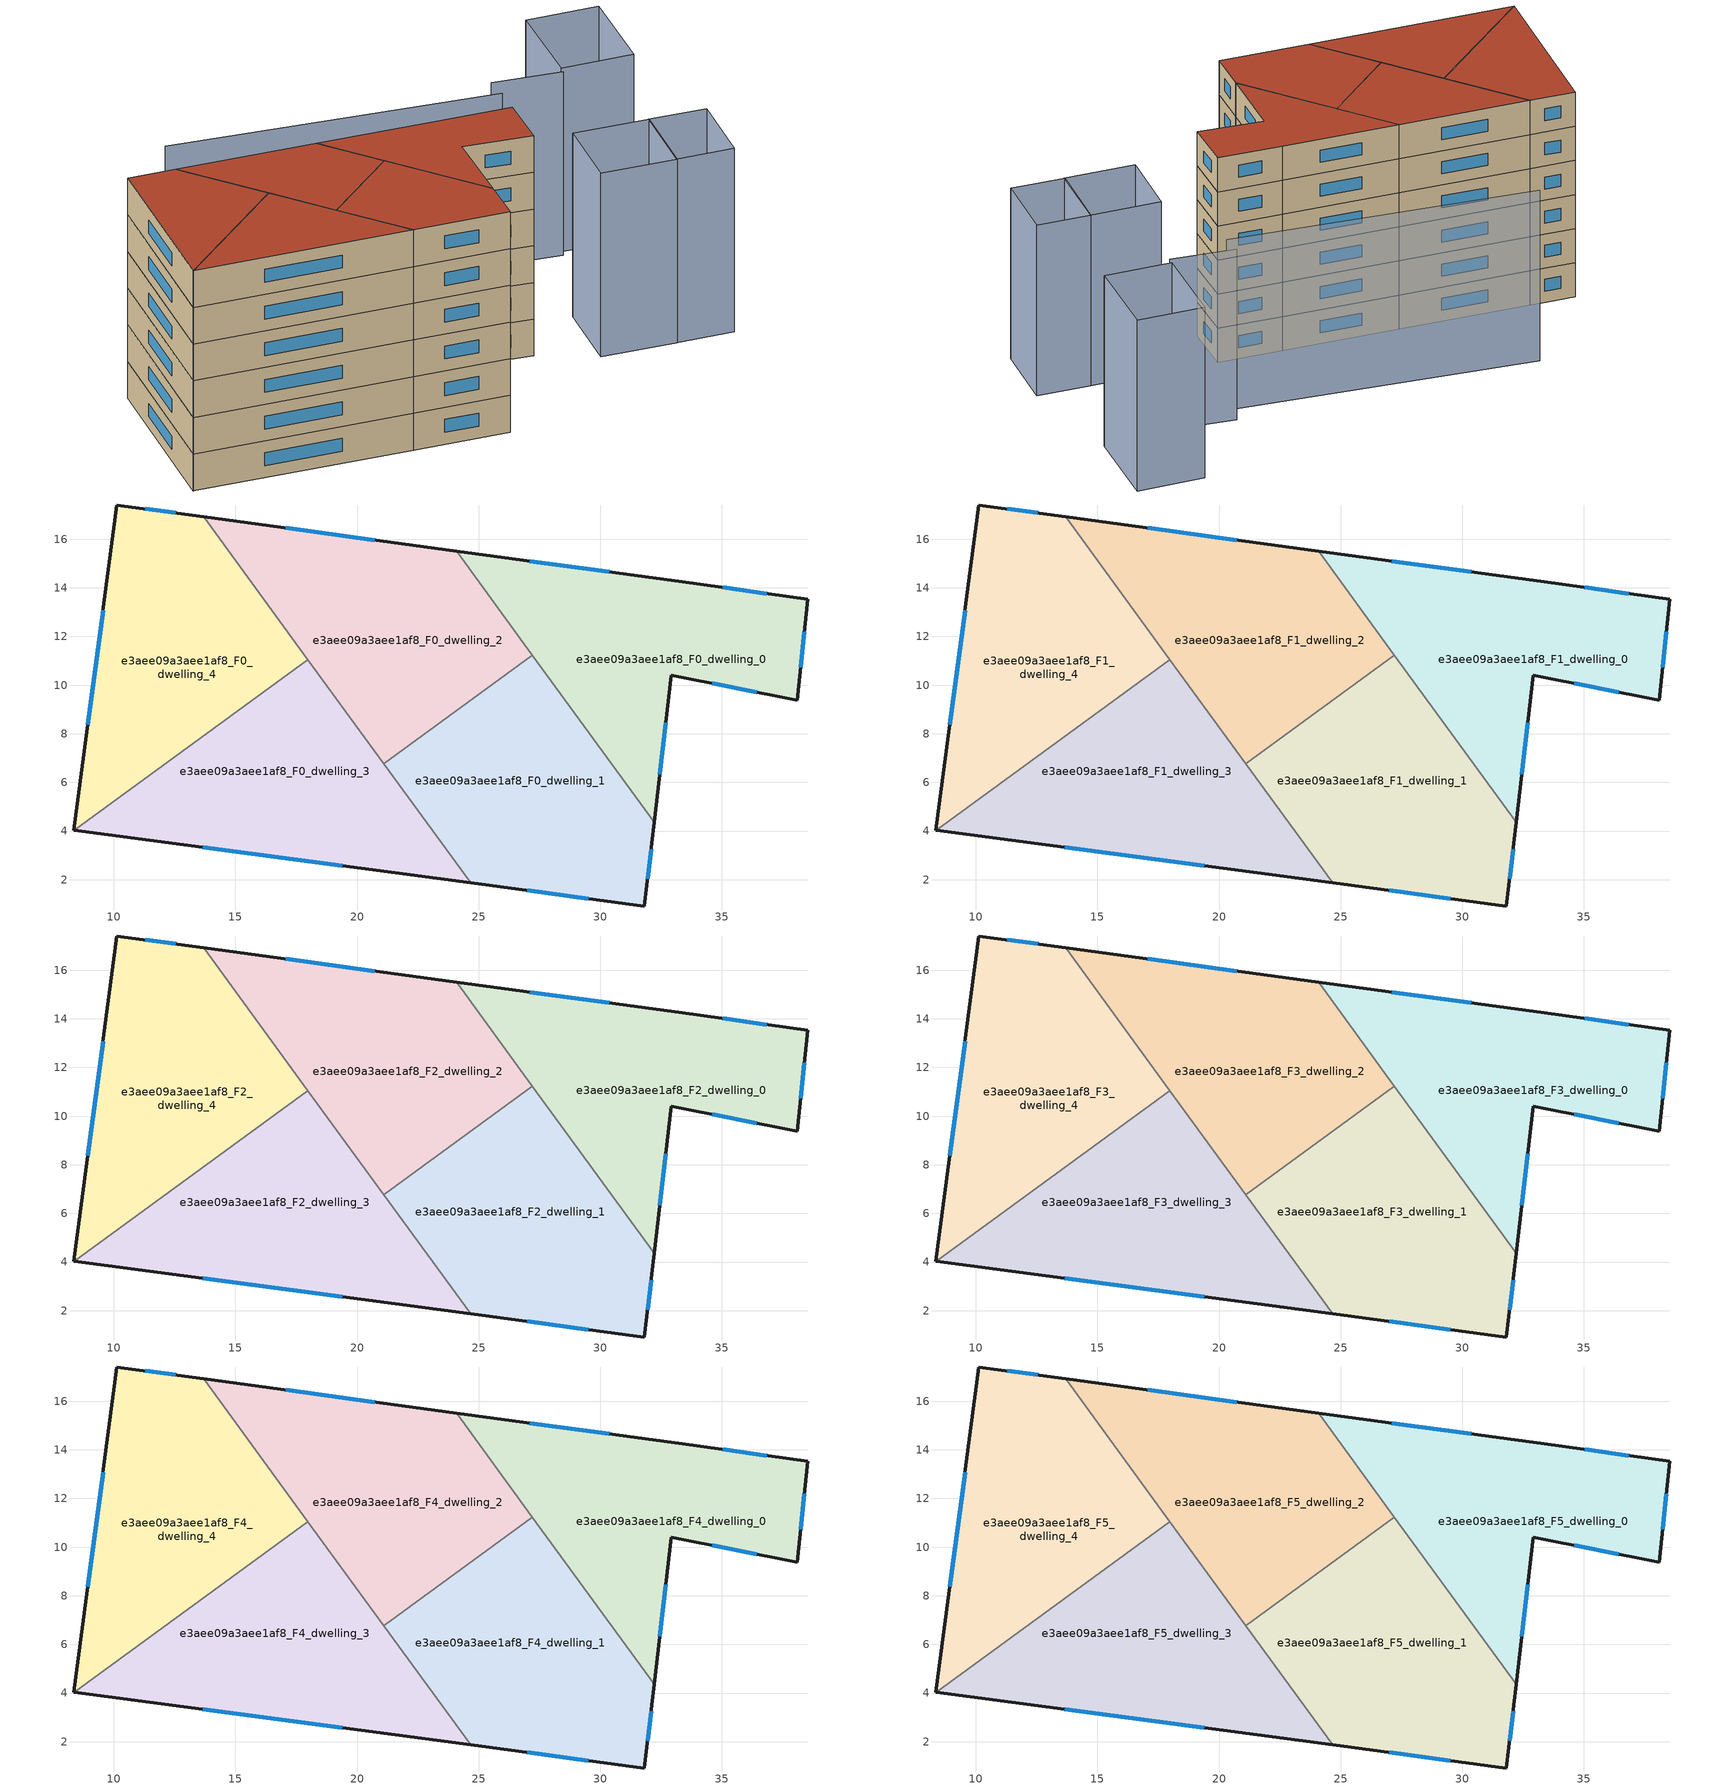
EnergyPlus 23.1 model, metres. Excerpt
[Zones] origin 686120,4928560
e3aee09a3aee1af8_F0_dwelling_0
 floor ground (EU_floor_Construction): 38.53,13.54 38.11,9.39 32.93,10.41 32.22,4.37 24.09,15.51 33.38,14.25 z0
 wall outside (EU_wall_Construction): 32.22,4.37 32.93,10.41 38.11,9.39 38.53,13.54 33.38,14.25 24.09,15.51 z0:3
 wall to e3aee09a3aee1af8_F0_dwelling_1 (EU_wall_Construction): 27.22,11.23 32.22,4.37 z0:3
 wall to e3aee09a3aee1af8_F0_dwelling_2 (EU_wall_Construction): 24.09,15.51 27.21,11.23 z0:3
 window (EU_Window_Construction): 30.37,14.66 27.1,15.1 / 36.86,13.77 35.05,14.02 / 38.24,10.73 38.39,12.19 / 34.61,10.08 36.43,9.72 / 32.45,6.33 32.7,8.45 z0.97:2.03
e3aee09a3aee1af8_F0_dwelling_1
 floor ground (EU_floor_Construction): 27.21,11.23 32.22,4.37 31.82,0.92 24.68,1.87 21.1,6.77 z0
 wall outside (EU_wall_Construction): 24.68,1.87 31.82,0.92 32.22,4.37 z0:3
 wall to e3aee09a3aee1af8_F0_dwelling_2 (EU_wall_Construction): 27.21,11.23 21.1,6.77 z0:3
 wall to e3aee09a3aee1af8_F0_dwelling_3 (EU_wall_Construction): 21.1,6.77 24.68,1.87 z0:3
 window (EU_Window_Construction): 27,1.56 29.5,1.22 / 31.95,2.04 32.09,3.25 z0.97:2.03
e3aee09a3aee1af8_F0_dwelling_2
 floor ground (EU_floor_Construction): 24.09,15.51 27.21,11.23 21.1,6.77 13.69,16.92 z0
 wall outside (EU_wall_Construction): 24.09,15.51 13.69,16.92 z0:3
 wall to e3aee09a3aee1af8_F0_dwelling_4 (EU_wall_Construction): 13.69,16.92 17.98,11.05 z0:3
 wall to e3aee09a3aee1af8_F0_dwelling_3 (EU_wall_Construction): 17.98,11.05 21.1,6.77 z0:3
 window (EU_Window_Construction): 20.72,15.97 17.06,16.46 z0.97:2.03
e3aee09a3aee1af8_F0_dwelling_3
 floor ground (EU_floor_Construction): 17.98,11.05 24.68,1.87 8.37,4.04 z0
 wall outside (EU_wall_Construction): 8.37,4.04 24.68,1.87 z0:3
 wall to e3aee09a3aee1af8_F0_dwelling_4 (EU_wall_Construction): 17.98,11.05 8.37,4.04 z0:3
 window (EU_Window_Construction): 13.66,3.33 19.4,2.57 z0.97:2.03
e3aee09a3aee1af8_F0_dwelling_4
 floor ground (EU_floor_Construction): 13.69,16.92 17.98,11.05 8.37,4.04 8.36,4.04 10.13,17.41 z0
 wall outside (EU_wall_Construction): 13.69,16.92 10.13,17.41 8.36,4.04 8.37,4.04 z0:3
 window (EU_Window_Construction): 9.56,13.07 8.93,8.37 / 12.54,17.08 11.28,17.25 z0.97:2.03
e3aee09a3aee1af8_F1_dwelling_0
 floor to e3aee09a3aee1af8_F0_dwelling_0 (EU_floor_Construction): 38.53,13.54 38.11,9.39 32.93,10.41 32.22,4.37 24.09,15.51 33.38,14.25 z3
 wall outside (EU_wall_Construction): 32.22,4.37 32.93,10.41 38.11,9.39 38.53,13.54 33.38,14.25 24.09,15.51 z3:6
 wall to e3aee09a3aee1af8_F1_dwelling_1 (EU_wall_Construction): 27.22,11.23 32.22,4.37 z3:6
 wall to e3aee09a3aee1af8_F1_dwelling_2 (EU_wall_Construction): 24.09,15.51 27.21,11.23 z3:6
 window (EU_Window_Construction): 30.37,14.66 27.1,15.1 / 36.86,13.77 35.05,14.02 / 38.24,10.73 38.39,12.19 / 34.61,10.08 36.43,9.72 / 32.45,6.33 32.7,8.45 z3.97:5.03
e3aee09a3aee1af8_F1_dwelling_1
 floor to e3aee09a3aee1af8_F0_dwelling_1 (EU_floor_Construction): 27.21,11.23 32.22,4.37 31.82,0.92 24.68,1.87 21.1,6.77 z3
 wall outside (EU_wall_Construction): 24.68,1.87 31.82,0.92 32.22,4.37 z3:6
 wall to e3aee09a3aee1af8_F1_dwelling_2 (EU_wall_Construction): 27.21,11.23 21.1,6.77 z3:6
 wall to e3aee09a3aee1af8_F1_dwelling_3 (EU_wall_Construction): 21.1,6.77 24.68,1.87 z3:6
 window (EU_Window_Construction): 27,1.56 29.5,1.22 / 31.95,2.04 32.09,3.25 z3.97:5.03
e3aee09a3aee1af8_F1_dwelling_2
 floor to e3aee09a3aee1af8_F0_dwelling_2 (EU_floor_Construction): 24.09,15.51 27.21,11.23 21.1,6.77 13.69,16.92 z3
 wall outside (EU_wall_Construction): 24.09,15.51 13.69,16.92 z3:6
 wall to e3aee09a3aee1af8_F1_dwelling_4 (EU_wall_Construction): 13.69,16.92 17.98,11.05 z3:6
 wall to e3aee09a3aee1af8_F1_dwelling_3 (EU_wall_Construction): 17.98,11.05 21.1,6.77 z3:6
 window (EU_Window_Construction): 20.72,15.97 17.06,16.46 z3.97:5.03
e3aee09a3aee1af8_F1_dwelling_3
 floor to e3aee09a3aee1af8_F0_dwelling_3 (EU_floor_Construction): 17.98,11.05 24.68,1.87 8.37,4.04 z3
 wall outside (EU_wall_Construction): 8.37,4.04 24.68,1.87 z3:6
 wall to e3aee09a3aee1af8_F1_dwelling_4 (EU_wall_Construction): 17.98,11.05 8.37,4.04 z3:6
 window (EU_Window_Construction): 13.66,3.33 19.4,2.57 z3.97:5.03
e3aee09a3aee1af8_F1_dwelling_4
 floor to e3aee09a3aee1af8_F0_dwelling_4 (EU_floor_Construction): 13.69,16.92 17.98,11.05 8.37,4.04 8.36,4.04 10.13,17.41 z3
 wall outside (EU_wall_Construction): 13.69,16.92 10.13,17.41 8.36,4.04 8.37,4.04 z3:6
 window (EU_Window_Construction): 9.56,13.07 8.93,8.37 / 12.54,17.08 11.28,17.25 z3.97:5.03
e3aee09a3aee1af8_F2_dwelling_0
 floor to e3aee09a3aee1af8_F1_dwelling_0 (EU_floor_Construction): 38.53,13.54 38.11,9.39 32.93,10.41 32.22,4.37 24.09,15.51 33.38,14.25 z6
 wall outside (EU_wall_Construction): 32.22,4.37 32.93,10.41 38.11,9.39 38.53,13.54 33.38,14.25 24.09,15.51 z6:9
 wall to e3aee09a3aee1af8_F2_dwelling_1 (EU_wall_Construction): 27.22,11.23 32.22,4.37 z6:9
 wall to e3aee09a3aee1af8_F2_dwelling_2 (EU_wall_Construction): 24.09,15.51 27.21,11.23 z6:9
 window (EU_Window_Construction): 30.37,14.66 27.1,15.1 / 36.86,13.77 35.05,14.02 / 38.24,10.73 38.39,12.19 / 34.61,10.08 36.43,9.72 / 32.45,6.33 32.7,8.45 z6.97:8.03
e3aee09a3aee1af8_F2_dwelling_1
 floor to e3aee09a3aee1af8_F1_dwelling_1 (EU_floor_Construction): 27.21,11.23 32.22,4.37 31.82,0.92 24.68,1.87 21.1,6.77 z6
 wall outside (EU_wall_Construction): 24.68,1.87 31.82,0.92 32.22,4.37 z6:9
 wall to e3aee09a3aee1af8_F2_dwelling_2 (EU_wall_Construction): 27.21,11.23 21.1,6.77 z6:9
 wall to e3aee09a3aee1af8_F2_dwelling_3 (EU_wall_Construction): 21.1,6.77 24.68,1.87 z6:9
 window (EU_Window_Construction): 27,1.56 29.5,1.22 / 31.95,2.04 32.09,3.25 z6.97:8.03
e3aee09a3aee1af8_F2_dwelling_2
 floor to e3aee09a3aee1af8_F1_dwelling_2 (EU_floor_Construction): 24.09,15.51 27.21,11.23 21.1,6.77 13.69,16.92 z6
 wall outside (EU_wall_Construction): 24.09,15.51 13.69,16.92 z6:9
 wall to e3aee09a3aee1af8_F2_dwelling_4 (EU_wall_Construction): 13.69,16.92 17.98,11.05 z6:9
 wall to e3aee09a3aee1af8_F2_dwelling_3 (EU_wall_Construction): 17.98,11.05 21.1,6.77 z6:9
 window (EU_Window_Construction): 20.72,15.97 17.06,16.46 z6.97:8.03
e3aee09a3aee1af8_F2_dwelling_3
 floor to e3aee09a3aee1af8_F1_dwelling_3 (EU_floor_Construction): 17.98,11.05 24.68,1.87 8.37,4.04 z6
 wall outside (EU_wall_Construction): 8.37,4.04 24.68,1.87 z6:9
 wall to e3aee09a3aee1af8_F2_dwelling_4 (EU_wall_Construction): 17.98,11.05 8.37,4.04 z6:9
 window (EU_Window_Construction): 13.66,3.33 19.4,2.57 z6.97:8.03
e3aee09a3aee1af8_F2_dwelling_4
 floor to e3aee09a3aee1af8_F1_dwelling_4 (EU_floor_Construction): 13.69,16.92 17.98,11.05 8.37,4.04 8.36,4.04 10.13,17.41 z6
 wall outside (EU_wall_Construction): 13.69,16.92 10.13,17.41 8.36,4.04 8.37,4.04 z6:9
 window (EU_Window_Construction): 9.56,13.07 8.93,8.37 / 12.54,17.08 11.28,17.25 z6.97:8.03
e3aee09a3aee1af8_F3_dwelling_0
 floor to e3aee09a3aee1af8_F2_dwelling_0 (EU_floor_Construction): 38.53,13.54 38.11,9.39 32.93,10.41 32.22,4.37 24.09,15.51 33.38,14.25 z9
 wall outside (EU_wall_Construction): 32.22,4.37 32.93,10.41 38.11,9.39 38.53,13.54 33.38,14.25 24.09,15.51 z9:12
 wall to e3aee09a3aee1af8_F3_dwelling_1 (EU_wall_Construction): 27.22,11.23 32.22,4.37 z9:12
 wall to e3aee09a3aee1af8_F3_dwelling_2 (EU_wall_Construction): 24.09,15.51 27.21,11.23 z9:12
 window (EU_Window_Construction): 30.37,14.66 27.1,15.1 / 36.86,13.77 35.05,14.02 / 38.24,10.73 38.39,12.19 / 34.61,10.08 36.43,9.72 / 32.45,6.33 32.7,8.45 z9.97:11.03
e3aee09a3aee1af8_F3_dwelling_1
 floor to e3aee09a3aee1af8_F2_dwelling_1 (EU_floor_Construction): 27.21,11.23 32.22,4.37 31.82,0.92 24.68,1.87 21.1,6.77 z9
 wall outside (EU_wall_Construction): 24.68,1.87 31.82,0.92 32.22,4.37 z9:12
 wall to e3aee09a3aee1af8_F3_dwelling_2 (EU_wall_Construction): 27.21,11.23 21.1,6.77 z9:12
 wall to e3aee09a3aee1af8_F3_dwelling_3 (EU_wall_Construction): 21.1,6.77 24.68,1.87 z9:12
 window (EU_Window_Construction): 27,1.56 29.5,1.22 / 31.95,2.04 32.09,3.25 z9.97:11.03
e3aee09a3aee1af8_F3_dwelling_2
 floor to e3aee09a3aee1af8_F2_dwelling_2 (EU_floor_Construction): 24.09,15.51 27.21,11.23 21.1,6.77 13.69,16.92 z9
 wall outside (EU_wall_Construction): 24.09,15.51 13.69,16.92 z9:12
 wall to e3aee09a3aee1af8_F3_dwelling_4 (EU_wall_Construction): 13.69,16.92 17.98,11.05 z9:12
 wall to e3aee09a3aee1af8_F3_dwelling_3 (EU_wall_Construction): 17.98,11.05 21.1,6.77 z9:12
 window (EU_Window_Construction): 20.72,15.97 17.06,16.46 z9.97:11.03
e3aee09a3aee1af8_F3_dwelling_3
 floor to e3aee09a3aee1af8_F2_dwelling_3 (EU_floor_Construction): 17.98,11.05 24.68,1.87 8.37,4.04 z9
 wall outside (EU_wall_Construction): 8.37,4.04 24.68,1.87 z9:12
 wall to e3aee09a3aee1af8_F3_dwelling_4 (EU_wall_Construction): 17.98,11.05 8.37,4.04 z9:12
 window (EU_Window_Construction): 13.66,3.33 19.4,2.57 z9.97:11.03
e3aee09a3aee1af8_F3_dwelling_4
 floor to e3aee09a3aee1af8_F2_dwelling_4 (EU_floor_Construction): 13.69,16.92 17.98,11.05 8.37,4.04 8.36,4.04 10.13,17.41 z9
 wall outside (EU_wall_Construction): 13.69,16.92 10.13,17.41 8.36,4.04 8.37,4.04 z9:12
 window (EU_Window_Construction): 9.56,13.07 8.93,8.37 / 12.54,17.08 11.28,17.25 z9.97:11.03
e3aee09a3aee1af8_F4_dwelling_0
 floor to e3aee09a3aee1af8_F3_dwelling_0 (EU_floor_Construction): 38.53,13.54 38.11,9.39 32.93,10.41 32.22,4.37 24.09,15.51 33.38,14.25 z12
 wall outside (EU_wall_Construction): 32.22,4.37 32.93,10.41 38.11,9.39 38.53,13.54 33.38,14.25 24.09,15.51 z12:15
 wall to e3aee09a3aee1af8_F4_dwelling_1 (EU_wall_Construction): 27.22,11.23 32.22,4.37 z12:15
 wall to e3aee09a3aee1af8_F4_dwelling_2 (EU_wall_Construction): 24.09,15.51 27.21,11.23 z12:15
 window (EU_Window_Construction): 30.37,14.66 27.1,15.1 / 36.86,13.77 35.05,14.02 / 38.24,10.73 38.39,12.19 / 34.61,10.08 36.43,9.72 / 32.45,6.33 32.7,8.45 z12.97:14.03
e3aee09a3aee1af8_F4_dwelling_1
 floor to e3aee09a3aee1af8_F3_dwelling_1 (EU_floor_Construction): 27.21,11.23 32.22,4.37 31.82,0.92 24.68,1.87 21.1,6.77 z12
 wall outside (EU_wall_Construction): 24.68,1.87 31.82,0.92 32.22,4.37 z12:15
 wall to e3aee09a3aee1af8_F4_dwelling_2 (EU_wall_Construction): 27.21,11.23 21.1,6.77 z12:15
 wall to e3aee09a3aee1af8_F4_dwelling_3 (EU_wall_Construction): 21.1,6.77 24.68,1.87 z12:15
 window (EU_Window_Construction): 27,1.56 29.5,1.22 / 31.95,2.04 32.09,3.25 z12.97:14.03
e3aee09a3aee1af8_F4_dwelling_2
 floor to e3aee09a3aee1af8_F3_dwelling_2 (EU_floor_Construction): 24.09,15.51 27.21,11.23 21.1,6.77 13.69,16.92 z12
 wall outside (EU_wall_Construction): 24.09,15.51 13.69,16.92 z12:15
 wall to e3aee09a3aee1af8_F4_dwelling_4 (EU_wall_Construction): 13.69,16.92 17.98,11.05 z12:15
 wall to e3aee09a3aee1af8_F4_dwelling_3 (EU_wall_Construction): 17.98,11.05 21.1,6.77 z12:15
 window (EU_Window_Construction): 20.72,15.97 17.06,16.46 z12.97:14.03
e3aee09a3aee1af8_F4_dwelling_3
 floor to e3aee09a3aee1af8_F3_dwelling_3 (EU_floor_Construction): 17.98,11.05 24.68,1.87 8.37,4.04 z12
 wall outside (EU_wall_Construction): 8.37,4.04 24.68,1.87 z12:15
 wall to e3aee09a3aee1af8_F4_dwelling_4 (EU_wall_Construction): 17.98,11.05 8.37,4.04 z12:15
 window (EU_Window_Construction): 13.66,3.33 19.4,2.57 z12.97:14.03
e3aee09a3aee1af8_F4_dwelling_4
 floor to e3aee09a3aee1af8_F3_dwelling_4 (EU_floor_Construction): 13.69,16.92 17.98,11.05 8.37,4.04 8.36,4.04 10.13,17.41 z12
 wall outside (EU_wall_Construction): 13.69,16.92 10.13,17.41 8.36,4.04 8.37,4.04 z12:15
 window (EU_Window_Construction): 9.56,13.07 8.93,8.37 / 12.54,17.08 11.28,17.25 z12.97:14.03
e3aee09a3aee1af8_F5_dwelling_0
 floor to e3aee09a3aee1af8_F4_dwelling_0 (EU_floor_Construction): 38.53,13.54 38.11,9.39 32.93,10.41 32.22,4.37 24.09,15.51 33.38,14.25 z15
 wall outside (EU_wall_Construction): 32.22,4.37 32.93,10.41 38.11,9.39 38.53,13.54 33.38,14.25 24.09,15.51 z15:18
 wall to e3aee09a3aee1af8_F5_dwelling_1 (EU_wall_Construction): 27.22,11.23 32.22,4.37 z15:18
 wall to e3aee09a3aee1af8_F5_dwelling_2 (EU_wall_Construction): 24.09,15.51 27.21,11.23 z15:18
 window (EU_Window_Construction): 30.37,14.66 27.1,15.1 / 36.86,13.77 35.05,14.02 / 38.24,10.73 38.39,12.19 / 34.61,10.08 36.43,9.72 / 32.45,6.33 32.7,8.45 z15.97:17.03
 roof outside (EU_roof_Construction): 38.11,9.39 38.53,13.54 33.38,14.25 24.09,15.51 32.22,4.37 32.93,10.41 z18
e3aee09a3aee1af8_F5_dwelling_1
 floor to e3aee09a3aee1af8_F4_dwelling_1 (EU_floor_Construction): 27.21,11.23 32.22,4.37 31.82,0.92 24.68,1.87 21.1,6.77 z15
 wall outside (EU_wall_Construction): 24.68,1.87 31.82,0.92 32.22,4.37 z15:18
 wall to e3aee09a3aee1af8_F5_dwelling_2 (EU_wall_Construction): 27.21,11.23 21.1,6.77 z15:18
 wall to e3aee09a3aee1af8_F5_dwelling_3 (EU_wall_Construction): 21.1,6.77 24.68,1.87 z15:18
 window (EU_Window_Construction): 27,1.56 29.5,1.22 / 31.95,2.04 32.09,3.25 z15.97:17.03
 roof outside (EU_roof_Construction): 31.82,0.92 32.22,4.37 27.21,11.23 21.1,6.77 24.68,1.87 z18
e3aee09a3aee1af8_F5_dwelling_2
 floor to e3aee09a3aee1af8_F4_dwelling_2 (EU_floor_Construction): 24.09,15.51 27.21,11.23 21.1,6.77 13.69,16.92 z15
 wall outside (EU_wall_Construction): 24.09,15.51 13.69,16.92 z15:18
 wall to e3aee09a3aee1af8_F5_dwelling_4 (EU_wall_Construction): 13.69,16.92 17.98,11.05 z15:18
 wall to e3aee09a3aee1af8_F5_dwelling_3 (EU_wall_Construction): 17.98,11.05 21.1,6.77 z15:18
 window (EU_Window_Construction): 20.72,15.97 17.06,16.46 z15.97:17.03
 roof outside (EU_roof_Construction): 27.21,11.23 24.09,15.51 13.69,16.92 21.1,6.77 z18
e3aee09a3aee1af8_F5_dwelling_3
 floor to e3aee09a3aee1af8_F4_dwelling_3 (EU_floor_Construction): 17.98,11.05 24.68,1.87 8.37,4.04 z15
 wall outside (EU_wall_Construction): 8.37,4.04 24.68,1.87 z15:18
 wall to e3aee09a3aee1af8_F5_dwelling_4 (EU_wall_Construction): 17.98,11.05 8.37,4.04 z15:18
 window (EU_Window_Construction): 13.66,3.33 19.4,2.57 z15.97:17.03
 roof outside (EU_roof_Construction): 24.68,1.87 17.98,11.05 8.37,4.04 z18
e3aee09a3aee1af8_F5_dwelling_4
 floor to e3aee09a3aee1af8_F4_dwelling_4 (EU_floor_Construction): 13.69,16.92 17.98,11.05 8.37,4.04 8.36,4.04 10.13,17.41 z15
 wall outside (EU_wall_Construction): 13.69,16.92 10.13,17.41 8.36,4.04 8.37,4.04 z15:18
 window (EU_Window_Construction): 9.56,13.07 8.93,8.37 / 12.54,17.08 11.28,17.25 z15.97:17.03
 roof outside (EU_roof_Construction): 17.98,11.05 13.69,16.92 10.13,17.41 8.36,4.04 8.37,4.04 z18
shading: 46.28,20.63 41.12,21.66 / 41.13,20.06 16.83,24.53 / 52.89,11.55 52.11,5.82 / 52.11,5.82 47.8,6.41 / 47.8,6.41 48.59,12.14 / 48.59,12.14 52.89,11.55 / 42.22,7.11 42.98,12.86 / 42.98,12.86 48.65,12.11 / 48.65,12.11 47.88,6.35 / 47.88,6.35 42.22,7.11 / 52.63,27.5 51.8,20.52 / 51.8,20.52 46.39,21.16 / 46.39,21.16 47.22,28.14 / 47.22,28.14 52.63,27.5 z0:15
[Building]
EU S2 Campaign: North Axis=0; Terrain=City; Solar Distribution=FullExterior
[Site:Location]
Bologna: Latitude=44.5; Longitude=11.25; Time Zone=1; Elevation=37
[SizingPeriod:WeatherFileDays]
AnnualSizingPeriod: Begin Month=1; Begin Day of Month=1; End Month=12; End Day of Month=31; Day of Week for Start Day=Monday; Use Weather File Daylight Saving Period=No; Use Weather File Rain and Snow Indicators=No
[MATERIAL]
EU_InternalMass_Material: Roughness=MediumRough; Thickness=0.1; Conductivity=1; Density=1800; Specific Heat=900; Thermal Absorptance=0.9; Solar Absorptance=0.7; Visible Absorptance=0.7
[MATERIAL:NOMASS] Roughness=MediumRough; Thermal Absorptance=0.9; Solar Absorptance=0.7; Visible Absorptance=0.7
Name | Thermal Resistance
EU_wall_NoMass | 0.779417
EU_roof_NoMass | 0.435466
EU_floor_NoMass | 0.588222
[WINDOWMATERIAL:SIMPLEGLAZINGSYSTEM]
EU_Window_SimpleGlazing: UFactor=5.16242; Solar Heat Gain Coefficient=0.85; Visible Transmittance=0.85
[CONSTRUCTION]
EU_wall_Construction: EU_wall_NoMass
EU_roof_Construction: EU_roof_NoMass
EU_floor_Construction: EU_floor_NoMass
EU_InternalMass_Construction: EU_InternalMass_Material
EU_Window_Construction: EU_Window_SimpleGlazing
[ZONE] Type=1; Multiplier=1; Ceiling Height=autocalculate; Floor Area=autocalculate; Part of Total Floor Area=Yes
Name | Volume
e3aee09a3aee1af8_F0_dwelling_0; e3aee09a3aee1af8_F1_dwelling_0; e3aee09a3aee1af8_F2_dwelling_0; e3aee09a3aee1af8_F3_dwelling_0; e3aee09a3aee1af8_F4_dwelling_0; e3aee09a3aee1af8_F5_dwelling_0 | 202.794
e3aee09a3aee1af8_F0_dwelling_1; e3aee09a3aee1af8_F1_dwelling_1; e3aee09a3aee1af8_F2_dwelling_1; e3aee09a3aee1af8_F3_dwelling_1; e3aee09a3aee1af8_F4_dwelling_1; e3aee09a3aee1af8_F5_dwelling_1 | 202.804
e3aee09a3aee1af8_F0_dwelling_2; e3aee09a3aee1af8_F1_dwelling_2; e3aee09a3aee1af8_F2_dwelling_2; e3aee09a3aee1af8_F3_dwelling_2; e3aee09a3aee1af8_F4_dwelling_2; e3aee09a3aee1af8_F5_dwelling_2 | 202.816
e3aee09a3aee1af8_F0_dwelling_3; e3aee09a3aee1af8_F1_dwelling_3; e3aee09a3aee1af8_F2_dwelling_3; e3aee09a3aee1af8_F3_dwelling_3; e3aee09a3aee1af8_F4_dwelling_3; e3aee09a3aee1af8_F5_dwelling_3 | 202.819
e3aee09a3aee1af8_F0_dwelling_4; e3aee09a3aee1af8_F1_dwelling_4; e3aee09a3aee1af8_F2_dwelling_4; e3aee09a3aee1af8_F3_dwelling_4; e3aee09a3aee1af8_F4_dwelling_4; e3aee09a3aee1af8_F5_dwelling_4 | 202.797
[INTERNALMASS] Construction=EU_InternalMass_Construction
Name | Zone or ZoneList | Surface Area
e3aee09a3aee1af8_F0_dwelling_0_EU_InternalMass | e3aee09a3aee1af8_F0_dwelling_0 | 67.5976
e3aee09a3aee1af8_F0_dwelling_1_EU_InternalMass | e3aee09a3aee1af8_F0_dwelling_1 | 67.5999
e3aee09a3aee1af8_F0_dwelling_2_EU_InternalMass | e3aee09a3aee1af8_F0_dwelling_2 | 67.6054
e3aee09a3aee1af8_F0_dwelling_3_EU_InternalMass | e3aee09a3aee1af8_F0_dwelling_3 | 67.6048
e3aee09a3aee1af8_F0_dwelling_4_EU_InternalMass | e3aee09a3aee1af8_F0_dwelling_4 | 67.5956
e3aee09a3aee1af8_F1_dwelling_0_EU_InternalMass | e3aee09a3aee1af8_F1_dwelling_0 | 67.5976
e3aee09a3aee1af8_F1_dwelling_1_EU_InternalMass | e3aee09a3aee1af8_F1_dwelling_1 | 67.5999
e3aee09a3aee1af8_F1_dwelling_2_EU_InternalMass | e3aee09a3aee1af8_F1_dwelling_2 | 67.6054
e3aee09a3aee1af8_F1_dwelling_3_EU_InternalMass | e3aee09a3aee1af8_F1_dwelling_3 | 67.6048
e3aee09a3aee1af8_F1_dwelling_4_EU_InternalMass | e3aee09a3aee1af8_F1_dwelling_4 | 67.5956
e3aee09a3aee1af8_F2_dwelling_0_EU_InternalMass | e3aee09a3aee1af8_F2_dwelling_0 | 67.5976
e3aee09a3aee1af8_F2_dwelling_1_EU_InternalMass | e3aee09a3aee1af8_F2_dwelling_1 | 67.5999
e3aee09a3aee1af8_F2_dwelling_2_EU_InternalMass | e3aee09a3aee1af8_F2_dwelling_2 | 67.6054
e3aee09a3aee1af8_F2_dwelling_3_EU_InternalMass | e3aee09a3aee1af8_F2_dwelling_3 | 67.6048
e3aee09a3aee1af8_F2_dwelling_4_EU_InternalMass | e3aee09a3aee1af8_F2_dwelling_4 | 67.5956
e3aee09a3aee1af8_F3_dwelling_0_EU_InternalMass | e3aee09a3aee1af8_F3_dwelling_0 | 67.5976
e3aee09a3aee1af8_F3_dwelling_1_EU_InternalMass | e3aee09a3aee1af8_F3_dwelling_1 | 67.5999
e3aee09a3aee1af8_F3_dwelling_2_EU_InternalMass | e3aee09a3aee1af8_F3_dwelling_2 | 67.6054
e3aee09a3aee1af8_F3_dwelling_3_EU_InternalMass | e3aee09a3aee1af8_F3_dwelling_3 | 67.6048
e3aee09a3aee1af8_F3_dwelling_4_EU_InternalMass | e3aee09a3aee1af8_F3_dwelling_4 | 67.5956
e3aee09a3aee1af8_F4_dwelling_0_EU_InternalMass | e3aee09a3aee1af8_F4_dwelling_0 | 67.5976
e3aee09a3aee1af8_F4_dwelling_1_EU_InternalMass | e3aee09a3aee1af8_F4_dwelling_1 | 67.5999
e3aee09a3aee1af8_F4_dwelling_2_EU_InternalMass | e3aee09a3aee1af8_F4_dwelling_2 | 67.6054
e3aee09a3aee1af8_F4_dwelling_3_EU_InternalMass | e3aee09a3aee1af8_F4_dwelling_3 | 67.6048
e3aee09a3aee1af8_F4_dwelling_4_EU_InternalMass | e3aee09a3aee1af8_F4_dwelling_4 | 67.5956
e3aee09a3aee1af8_F5_dwelling_0_EU_InternalMass | e3aee09a3aee1af8_F5_dwelling_0 | 67.5976
e3aee09a3aee1af8_F5_dwelling_1_EU_InternalMass | e3aee09a3aee1af8_F5_dwelling_1 | 67.5999
e3aee09a3aee1af8_F5_dwelling_2_EU_InternalMass | e3aee09a3aee1af8_F5_dwelling_2 | 67.6054
e3aee09a3aee1af8_F5_dwelling_3_EU_InternalMass | e3aee09a3aee1af8_F5_dwelling_3 | 67.6048
e3aee09a3aee1af8_F5_dwelling_4_EU_InternalMass | e3aee09a3aee1af8_F5_dwelling_4 | 67.5956
[OTHEREQUIPMENT] Fuel Type=Electricity; Design Level Calculation Method=Watts/Area; Power per Zone Floor Area=1; Fraction Latent=0; Fraction Radiant=0; Fraction Lost=0; Carbon Dioxide Generation Rate=0; EndUse Subcategory=EU_Step8_InternalGains
Name | Zone or ZoneList or Space or SpaceList | Schedule
EU_Step8_InternalGain_e3aee09a3aee1af8_F0_dwelling_0_f000 | e3aee09a3aee1af8_F0_dwelling_0 | EU_Step8_GainSchedule_e3aee09a3aee1af8_F0_dwelling_0_f000
EU_Step8_InternalGain_e3aee09a3aee1af8_F0_dwelling_1_f000 | e3aee09a3aee1af8_F0_dwelling_1 | EU_Step8_GainSchedule_e3aee09a3aee1af8_F0_dwelling_1_f000
EU_Step8_InternalGain_e3aee09a3aee1af8_F0_dwelling_2_f000 | e3aee09a3aee1af8_F0_dwelling_2 | EU_Step8_GainSchedule_e3aee09a3aee1af8_F0_dwelling_2_f000
EU_Step8_InternalGain_e3aee09a3aee1af8_F0_dwelling_3_f000 | e3aee09a3aee1af8_F0_dwelling_3 | EU_Step8_GainSchedule_e3aee09a3aee1af8_F0_dwelling_3_f000
EU_Step8_InternalGain_e3aee09a3aee1af8_F0_dwelling_4_f000 | e3aee09a3aee1af8_F0_dwelling_4 | EU_Step8_GainSchedule_e3aee09a3aee1af8_F0_dwelling_4_f000
EU_Step8_InternalGain_e3aee09a3aee1af8_F1_dwelling_0_f000 | e3aee09a3aee1af8_F1_dwelling_0 | EU_Step8_GainSchedule_e3aee09a3aee1af8_F1_dwelling_0_f000
EU_Step8_InternalGain_e3aee09a3aee1af8_F1_dwelling_1_f000 | e3aee09a3aee1af8_F1_dwelling_1 | EU_Step8_GainSchedule_e3aee09a3aee1af8_F1_dwelling_1_f000
EU_Step8_InternalGain_e3aee09a3aee1af8_F1_dwelling_2_f000 | e3aee09a3aee1af8_F1_dwelling_2 | EU_Step8_GainSchedule_e3aee09a3aee1af8_F1_dwelling_2_f000
EU_Step8_InternalGain_e3aee09a3aee1af8_F1_dwelling_3_f000 | e3aee09a3aee1af8_F1_dwelling_3 | EU_Step8_GainSchedule_e3aee09a3aee1af8_F1_dwelling_3_f000
EU_Step8_InternalGain_e3aee09a3aee1af8_F1_dwelling_4_f000 | e3aee09a3aee1af8_F1_dwelling_4 | EU_Step8_GainSchedule_e3aee09a3aee1af8_F1_dwelling_4_f000
EU_Step8_InternalGain_e3aee09a3aee1af8_F2_dwelling_0_f000 | e3aee09a3aee1af8_F2_dwelling_0 | EU_Step8_GainSchedule_e3aee09a3aee1af8_F2_dwelling_0_f000
EU_Step8_InternalGain_e3aee09a3aee1af8_F2_dwelling_1_f000 | e3aee09a3aee1af8_F2_dwelling_1 | EU_Step8_GainSchedule_e3aee09a3aee1af8_F2_dwelling_1_f000
EU_Step8_InternalGain_e3aee09a3aee1af8_F2_dwelling_2_f000 | e3aee09a3aee1af8_F2_dwelling_2 | EU_Step8_GainSchedule_e3aee09a3aee1af8_F2_dwelling_2_f000
EU_Step8_InternalGain_e3aee09a3aee1af8_F2_dwelling_3_f000 | e3aee09a3aee1af8_F2_dwelling_3 | EU_Step8_GainSchedule_e3aee09a3aee1af8_F2_dwelling_3_f000
EU_Step8_InternalGain_e3aee09a3aee1af8_F2_dwelling_4_f000 | e3aee09a3aee1af8_F2_dwelling_4 | EU_Step8_GainSchedule_e3aee09a3aee1af8_F2_dwelling_4_f000
EU_Step8_InternalGain_e3aee09a3aee1af8_F3_dwelling_0_f000 | e3aee09a3aee1af8_F3_dwelling_0 | EU_Step8_GainSchedule_e3aee09a3aee1af8_F3_dwelling_0_f000
EU_Step8_InternalGain_e3aee09a3aee1af8_F3_dwelling_1_f000 | e3aee09a3aee1af8_F3_dwelling_1 | EU_Step8_GainSchedule_e3aee09a3aee1af8_F3_dwelling_1_f000
EU_Step8_InternalGain_e3aee09a3aee1af8_F3_dwelling_2_f000 | e3aee09a3aee1af8_F3_dwelling_2 | EU_Step8_GainSchedule_e3aee09a3aee1af8_F3_dwelling_2_f000
EU_Step8_InternalGain_e3aee09a3aee1af8_F3_dwelling_3_f000 | e3aee09a3aee1af8_F3_dwelling_3 | EU_Step8_GainSchedule_e3aee09a3aee1af8_F3_dwelling_3_f000
EU_Step8_InternalGain_e3aee09a3aee1af8_F3_dwelling_4_f000 | e3aee09a3aee1af8_F3_dwelling_4 | EU_Step8_GainSchedule_e3aee09a3aee1af8_F3_dwelling_4_f000
EU_Step8_InternalGain_e3aee09a3aee1af8_F4_dwelling_0_f000 | e3aee09a3aee1af8_F4_dwelling_0 | EU_Step8_GainSchedule_e3aee09a3aee1af8_F4_dwelling_0_f000
EU_Step8_InternalGain_e3aee09a3aee1af8_F4_dwelling_1_f000 | e3aee09a3aee1af8_F4_dwelling_1 | EU_Step8_GainSchedule_e3aee09a3aee1af8_F4_dwelling_1_f000
EU_Step8_InternalGain_e3aee09a3aee1af8_F4_dwelling_2_f000 | e3aee09a3aee1af8_F4_dwelling_2 | EU_Step8_GainSchedule_e3aee09a3aee1af8_F4_dwelling_2_f000
EU_Step8_InternalGain_e3aee09a3aee1af8_F4_dwelling_3_f000 | e3aee09a3aee1af8_F4_dwelling_3 | EU_Step8_GainSchedule_e3aee09a3aee1af8_F4_dwelling_3_f000
EU_Step8_InternalGain_e3aee09a3aee1af8_F4_dwelling_4_f000 | e3aee09a3aee1af8_F4_dwelling_4 | EU_Step8_GainSchedule_e3aee09a3aee1af8_F4_dwelling_4_f000
EU_Step8_InternalGain_e3aee09a3aee1af8_F5_dwelling_0_f000 | e3aee09a3aee1af8_F5_dwelling_0 | EU_Step8_GainSchedule_e3aee09a3aee1af8_F5_dwelling_0_f000
EU_Step8_InternalGain_e3aee09a3aee1af8_F5_dwelling_1_f000 | e3aee09a3aee1af8_F5_dwelling_1 | EU_Step8_GainSchedule_e3aee09a3aee1af8_F5_dwelling_1_f000
EU_Step8_InternalGain_e3aee09a3aee1af8_F5_dwelling_2_f000 | e3aee09a3aee1af8_F5_dwelling_2 | EU_Step8_GainSchedule_e3aee09a3aee1af8_F5_dwelling_2_f000
EU_Step8_InternalGain_e3aee09a3aee1af8_F5_dwelling_3_f000 | e3aee09a3aee1af8_F5_dwelling_3 | EU_Step8_GainSchedule_e3aee09a3aee1af8_F5_dwelling_3_f000
EU_Step8_InternalGain_e3aee09a3aee1af8_F5_dwelling_4_f000 | e3aee09a3aee1af8_F5_dwelling_4 | EU_Step8_GainSchedule_e3aee09a3aee1af8_F5_dwelling_4_f000
[ZONEVENTILATION:DESIGNFLOWRATE] Schedule=EU_AlwaysOn; Design Flow Rate Calculation Method=AirChanges/Hour; Air Changes per Hour=0.712058; Ventilation Type=Natural; Fan Pressure Rise=0; Fan Total Efficiency=1; Constant Term Coefficient=1; Temperature Term Coefficient=0; Velocity Term Coefficient=0; Velocity Squared Term Coefficient=0; Minimum Indoor Temperature=-100; Maximum Indoor Temperature=100; Delta Temperature=-100; Minimum Outdoor Temperature=-100; Maximum Outdoor Temperature=100; Maximum Wind Speed=40
Name | Zone or ZoneList or Space or SpaceList
EU_ConstantAir_e3aee09a3aee1af8_F0_dwelling_0 | e3aee09a3aee1af8_F0_dwelling_0
EU_ConstantAir_e3aee09a3aee1af8_F0_dwelling_1 | e3aee09a3aee1af8_F0_dwelling_1
EU_ConstantAir_e3aee09a3aee1af8_F0_dwelling_2 | e3aee09a3aee1af8_F0_dwelling_2
EU_ConstantAir_e3aee09a3aee1af8_F0_dwelling_3 | e3aee09a3aee1af8_F0_dwelling_3
EU_ConstantAir_e3aee09a3aee1af8_F0_dwelling_4 | e3aee09a3aee1af8_F0_dwelling_4
EU_ConstantAir_e3aee09a3aee1af8_F1_dwelling_0 | e3aee09a3aee1af8_F1_dwelling_0
EU_ConstantAir_e3aee09a3aee1af8_F1_dwelling_1 | e3aee09a3aee1af8_F1_dwelling_1
EU_ConstantAir_e3aee09a3aee1af8_F1_dwelling_2 | e3aee09a3aee1af8_F1_dwelling_2
EU_ConstantAir_e3aee09a3aee1af8_F1_dwelling_3 | e3aee09a3aee1af8_F1_dwelling_3
EU_ConstantAir_e3aee09a3aee1af8_F1_dwelling_4 | e3aee09a3aee1af8_F1_dwelling_4
EU_ConstantAir_e3aee09a3aee1af8_F2_dwelling_0 | e3aee09a3aee1af8_F2_dwelling_0
EU_ConstantAir_e3aee09a3aee1af8_F2_dwelling_1 | e3aee09a3aee1af8_F2_dwelling_1
EU_ConstantAir_e3aee09a3aee1af8_F2_dwelling_2 | e3aee09a3aee1af8_F2_dwelling_2
EU_ConstantAir_e3aee09a3aee1af8_F2_dwelling_3 | e3aee09a3aee1af8_F2_dwelling_3
EU_ConstantAir_e3aee09a3aee1af8_F2_dwelling_4 | e3aee09a3aee1af8_F2_dwelling_4
EU_ConstantAir_e3aee09a3aee1af8_F3_dwelling_0 | e3aee09a3aee1af8_F3_dwelling_0
EU_ConstantAir_e3aee09a3aee1af8_F3_dwelling_1 | e3aee09a3aee1af8_F3_dwelling_1
EU_ConstantAir_e3aee09a3aee1af8_F3_dwelling_2 | e3aee09a3aee1af8_F3_dwelling_2
EU_ConstantAir_e3aee09a3aee1af8_F3_dwelling_3 | e3aee09a3aee1af8_F3_dwelling_3
EU_ConstantAir_e3aee09a3aee1af8_F3_dwelling_4 | e3aee09a3aee1af8_F3_dwelling_4
EU_ConstantAir_e3aee09a3aee1af8_F4_dwelling_0 | e3aee09a3aee1af8_F4_dwelling_0
EU_ConstantAir_e3aee09a3aee1af8_F4_dwelling_1 | e3aee09a3aee1af8_F4_dwelling_1
EU_ConstantAir_e3aee09a3aee1af8_F4_dwelling_2 | e3aee09a3aee1af8_F4_dwelling_2
EU_ConstantAir_e3aee09a3aee1af8_F4_dwelling_3 | e3aee09a3aee1af8_F4_dwelling_3
EU_ConstantAir_e3aee09a3aee1af8_F4_dwelling_4 | e3aee09a3aee1af8_F4_dwelling_4
EU_ConstantAir_e3aee09a3aee1af8_F5_dwelling_0 | e3aee09a3aee1af8_F5_dwelling_0
EU_ConstantAir_e3aee09a3aee1af8_F5_dwelling_1 | e3aee09a3aee1af8_F5_dwelling_1
EU_ConstantAir_e3aee09a3aee1af8_F5_dwelling_2 | e3aee09a3aee1af8_F5_dwelling_2
EU_ConstantAir_e3aee09a3aee1af8_F5_dwelling_3 | e3aee09a3aee1af8_F5_dwelling_3
EU_ConstantAir_e3aee09a3aee1af8_F5_dwelling_4 | e3aee09a3aee1af8_F5_dwelling_4
[HVACTEMPLATE:THERMOSTAT] Constant Heating Setpoint=20; Constant Cooling Setpoint=50
EU_HeatOnly_e3aee09a3aee1af8_F0_dwelling_0; EU_HeatOnly_e3aee09a3aee1af8_F0_dwelling_1; EU_HeatOnly_e3aee09a3aee1af8_F0_dwelling_2; EU_HeatOnly_e3aee09a3aee1af8_F0_dwelling_3; EU_HeatOnly_e3aee09a3aee1af8_F0_dwelling_4; EU_HeatOnly_e3aee09a3aee1af8_F1_dwelling_0; EU_HeatOnly_e3aee09a3aee1af8_F1_dwelling_1; EU_HeatOnly_e3aee09a3aee1af8_F1_dwelling_2; EU_HeatOnly_e3aee09a3aee1af8_F1_dwelling_3; EU_HeatOnly_e3aee09a3aee1af8_F1_dwelling_4; EU_HeatOnly_e3aee09a3aee1af8_F2_dwelling_0; EU_HeatOnly_e3aee09a3aee1af8_F2_dwelling_1; EU_HeatOnly_e3aee09a3aee1af8_F2_dwelling_2; EU_HeatOnly_e3aee09a3aee1af8_F2_dwelling_3; EU_HeatOnly_e3aee09a3aee1af8_F2_dwelling_4; EU_HeatOnly_e3aee09a3aee1af8_F3_dwelling_0; EU_HeatOnly_e3aee09a3aee1af8_F3_dwelling_1; EU_HeatOnly_e3aee09a3aee1af8_F3_dwelling_2; EU_HeatOnly_e3aee09a3aee1af8_F3_dwelling_3; EU_HeatOnly_e3aee09a3aee1af8_F3_dwelling_4; EU_HeatOnly_e3aee09a3aee1af8_F4_dwelling_0; EU_HeatOnly_e3aee09a3aee1af8_F4_dwelling_1; EU_HeatOnly_e3aee09a3aee1af8_F4_dwelling_2; EU_HeatOnly_e3aee09a3aee1af8_F4_dwelling_3; EU_HeatOnly_e3aee09a3aee1af8_F4_dwelling_4; EU_HeatOnly_e3aee09a3aee1af8_F5_dwelling_0; EU_HeatOnly_e3aee09a3aee1af8_F5_dwelling_1; EU_HeatOnly_e3aee09a3aee1af8_F5_dwelling_2; EU_HeatOnly_e3aee09a3aee1af8_F5_dwelling_3; EU_HeatOnly_e3aee09a3aee1af8_F5_dwelling_4
[HVACTEMPLATE:ZONE:IDEALLOADSAIRSYSTEM] System Availability Schedule=EU_AlwaysOn; Maximum Heating Supply Air Temperature=50; Minimum Cooling Supply Air Temperature=13; Maximum Heating Supply Air Humidity Ratio=0.0156; Minimum Cooling Supply Air Humidity Ratio=0.0077; Heating Limit=NoLimit; Cooling Limit=NoLimit; Heating Availability Schedule=EU_AlwaysOn; Cooling Availability Schedule=EU_CoolingOff; Dehumidification Control Type=ConstantSensibleHeatRatio; Cooling Sensible Heat Ratio=0.7; Dehumidification Setpoint=60; Humidification Control Type=None; Humidification Setpoint=30; Outdoor Air Method=None; Outdoor Air Flow Rate per Person=0.00944; Outdoor Air Flow Rate per Zone Floor Area=0; Outdoor Air Flow Rate per Zone=0; Demand Controlled Ventilation Type=None; Outdoor Air Economizer Type=NoEconomizer; Heat Recovery Type=None; Sensible Heat Recovery Effectiveness=0.7; Latent Heat Recovery Effectiveness=0.65
Name | Template Thermostat
e3aee09a3aee1af8_F0_dwelling_0 | EU_HeatOnly_e3aee09a3aee1af8_F0_dwelling_0
e3aee09a3aee1af8_F0_dwelling_1 | EU_HeatOnly_e3aee09a3aee1af8_F0_dwelling_1
e3aee09a3aee1af8_F0_dwelling_2 | EU_HeatOnly_e3aee09a3aee1af8_F0_dwelling_2
e3aee09a3aee1af8_F0_dwelling_3 | EU_HeatOnly_e3aee09a3aee1af8_F0_dwelling_3
e3aee09a3aee1af8_F0_dwelling_4 | EU_HeatOnly_e3aee09a3aee1af8_F0_dwelling_4
e3aee09a3aee1af8_F1_dwelling_0 | EU_HeatOnly_e3aee09a3aee1af8_F1_dwelling_0
e3aee09a3aee1af8_F1_dwelling_1 | EU_HeatOnly_e3aee09a3aee1af8_F1_dwelling_1
e3aee09a3aee1af8_F1_dwelling_2 | EU_HeatOnly_e3aee09a3aee1af8_F1_dwelling_2
e3aee09a3aee1af8_F1_dwelling_3 | EU_HeatOnly_e3aee09a3aee1af8_F1_dwelling_3
e3aee09a3aee1af8_F1_dwelling_4 | EU_HeatOnly_e3aee09a3aee1af8_F1_dwelling_4
e3aee09a3aee1af8_F2_dwelling_0 | EU_HeatOnly_e3aee09a3aee1af8_F2_dwelling_0
e3aee09a3aee1af8_F2_dwelling_1 | EU_HeatOnly_e3aee09a3aee1af8_F2_dwelling_1
e3aee09a3aee1af8_F2_dwelling_2 | EU_HeatOnly_e3aee09a3aee1af8_F2_dwelling_2
e3aee09a3aee1af8_F2_dwelling_3 | EU_HeatOnly_e3aee09a3aee1af8_F2_dwelling_3
e3aee09a3aee1af8_F2_dwelling_4 | EU_HeatOnly_e3aee09a3aee1af8_F2_dwelling_4
e3aee09a3aee1af8_F3_dwelling_0 | EU_HeatOnly_e3aee09a3aee1af8_F3_dwelling_0
e3aee09a3aee1af8_F3_dwelling_1 | EU_HeatOnly_e3aee09a3aee1af8_F3_dwelling_1
e3aee09a3aee1af8_F3_dwelling_2 | EU_HeatOnly_e3aee09a3aee1af8_F3_dwelling_2
e3aee09a3aee1af8_F3_dwelling_3 | EU_HeatOnly_e3aee09a3aee1af8_F3_dwelling_3
e3aee09a3aee1af8_F3_dwelling_4 | EU_HeatOnly_e3aee09a3aee1af8_F3_dwelling_4
e3aee09a3aee1af8_F4_dwelling_0 | EU_HeatOnly_e3aee09a3aee1af8_F4_dwelling_0
e3aee09a3aee1af8_F4_dwelling_1 | EU_HeatOnly_e3aee09a3aee1af8_F4_dwelling_1
e3aee09a3aee1af8_F4_dwelling_2 | EU_HeatOnly_e3aee09a3aee1af8_F4_dwelling_2
e3aee09a3aee1af8_F4_dwelling_3 | EU_HeatOnly_e3aee09a3aee1af8_F4_dwelling_3
e3aee09a3aee1af8_F4_dwelling_4 | EU_HeatOnly_e3aee09a3aee1af8_F4_dwelling_4
e3aee09a3aee1af8_F5_dwelling_0 | EU_HeatOnly_e3aee09a3aee1af8_F5_dwelling_0
e3aee09a3aee1af8_F5_dwelling_1 | EU_HeatOnly_e3aee09a3aee1af8_F5_dwelling_1
e3aee09a3aee1af8_F5_dwelling_2 | EU_HeatOnly_e3aee09a3aee1af8_F5_dwelling_2
e3aee09a3aee1af8_F5_dwelling_3 | EU_HeatOnly_e3aee09a3aee1af8_F5_dwelling_3
e3aee09a3aee1af8_F5_dwelling_4 | EU_HeatOnly_e3aee09a3aee1af8_F5_dwelling_4
[SIZING:ZONE] Zone Cooling Design Supply Air Temperature Input Method=SupplyAirTemperature; Zone Cooling Design Supply Air Temperature=13; Zone Heating Design Supply Air Temperature Input Method=SupplyAirTemperature; Zone Heating Design Supply Air Temperature=50; Zone Cooling Design Supply Air Humidity Ratio=0.008; Zone Heating Design Supply Air Humidity Ratio=0.008; Cooling Design Air Flow Method=DesignDay; Cooling Design Air Flow Rate=0; Cooling Minimum Air Flow per Zone Floor Area=0.000762; Cooling Minimum Air Flow=0; Cooling Minimum Air Flow Fraction=0.2; Heating Design Air Flow Method=DesignDay; Heating Design Air Flow Rate=0; Heating Maximum Air Flow per Zone Floor Area=0.002032; Heating Maximum Air Flow=0.141576; Heating Maximum Air Flow Fraction=0.3; Account for Dedicated Outdoor Air System=No; Dedicated Outdoor Air System Control Strategy=NeutralSupplyAir; Dedicated Outdoor Air Low Setpoint Temperature for Design=autosize; Dedicated Outdoor Air High Setpoint Temperature for Design=autosize; Zone Load Sizing Method=Sensible Load Only No Latent Load; Zone Latent Cooling Design Supply Air Humidity Ratio Input Method=HumidityRatioDifference; Zone Cooling Design Supply Air Humidity Ratio Difference=0.005; Zone Latent Heating Design Supply Air Humidity Ratio Input Method=HumidityRatioDifference; Zone Humidification Design Supply Air Humidity Ratio Difference=0.005
e3aee09a3aee1af8_F0_dwelling_0; e3aee09a3aee1af8_F0_dwelling_1; e3aee09a3aee1af8_F0_dwelling_2; e3aee09a3aee1af8_F0_dwelling_3; e3aee09a3aee1af8_F0_dwelling_4; e3aee09a3aee1af8_F1_dwelling_0; e3aee09a3aee1af8_F1_dwelling_1; e3aee09a3aee1af8_F1_dwelling_2; e3aee09a3aee1af8_F1_dwelling_3; e3aee09a3aee1af8_F1_dwelling_4; e3aee09a3aee1af8_F2_dwelling_0; e3aee09a3aee1af8_F2_dwelling_1; e3aee09a3aee1af8_F2_dwelling_2; e3aee09a3aee1af8_F2_dwelling_3; e3aee09a3aee1af8_F2_dwelling_4; e3aee09a3aee1af8_F3_dwelling_0; e3aee09a3aee1af8_F3_dwelling_1; e3aee09a3aee1af8_F3_dwelling_2; e3aee09a3aee1af8_F3_dwelling_3; e3aee09a3aee1af8_F3_dwelling_4; e3aee09a3aee1af8_F4_dwelling_0; e3aee09a3aee1af8_F4_dwelling_1; e3aee09a3aee1af8_F4_dwelling_2; e3aee09a3aee1af8_F4_dwelling_3; e3aee09a3aee1af8_F4_dwelling_4; e3aee09a3aee1af8_F5_dwelling_0; e3aee09a3aee1af8_F5_dwelling_1; e3aee09a3aee1af8_F5_dwelling_2; e3aee09a3aee1af8_F5_dwelling_3; e3aee09a3aee1af8_F5_dwelling_4
[SCHEDULE:CONSTANT]
Name | Hourly Value
EU_AlwaysOn | 1
EU_CoolingOff | 0
[SCHEDULE:FILE] Column Number=1; Rows to Skip at Top=0; Number of Hours of Data=8760; Column Separator=Comma; Interpolate to Timestep=No; Minutes per Item=60; Adjust Schedule for Daylight Savings=Yes
Name | File
EU_Step8_GainSchedule_e3aee09a3aee1af8_F0_dwelling_0_f000 | ../../schedules/e3aee09a3aee1af8/e3aee09a3aee1af8_F0_dwelling_0_f000_gain.csv
EU_Step8_GainSchedule_e3aee09a3aee1af8_F0_dwelling_1_f000 | ../../schedules/e3aee09a3aee1af8/e3aee09a3aee1af8_F0_dwelling_1_f000_gain.csv
EU_Step8_GainSchedule_e3aee09a3aee1af8_F0_dwelling_2_f000 | ../../schedules/e3aee09a3aee1af8/e3aee09a3aee1af8_F0_dwelling_2_f000_gain.csv
EU_Step8_GainSchedule_e3aee09a3aee1af8_F0_dwelling_3_f000 | ../../schedules/e3aee09a3aee1af8/e3aee09a3aee1af8_F0_dwelling_3_f000_gain.csv
EU_Step8_GainSchedule_e3aee09a3aee1af8_F0_dwelling_4_f000 | ../../schedules/e3aee09a3aee1af8/e3aee09a3aee1af8_F0_dwelling_4_f000_gain.csv
EU_Step8_GainSchedule_e3aee09a3aee1af8_F1_dwelling_0_f000 | ../../schedules/e3aee09a3aee1af8/e3aee09a3aee1af8_F1_dwelling_0_f000_gain.csv
EU_Step8_GainSchedule_e3aee09a3aee1af8_F1_dwelling_1_f000 | ../../schedules/e3aee09a3aee1af8/e3aee09a3aee1af8_F1_dwelling_1_f000_gain.csv
EU_Step8_GainSchedule_e3aee09a3aee1af8_F1_dwelling_2_f000 | ../../schedules/e3aee09a3aee1af8/e3aee09a3aee1af8_F1_dwelling_2_f000_gain.csv
EU_Step8_GainSchedule_e3aee09a3aee1af8_F1_dwelling_3_f000 | ../../schedules/e3aee09a3aee1af8/e3aee09a3aee1af8_F1_dwelling_3_f000_gain.csv
EU_Step8_GainSchedule_e3aee09a3aee1af8_F1_dwelling_4_f000 | ../../schedules/e3aee09a3aee1af8/e3aee09a3aee1af8_F1_dwelling_4_f000_gain.csv
EU_Step8_GainSchedule_e3aee09a3aee1af8_F2_dwelling_0_f000 | ../../schedules/e3aee09a3aee1af8/e3aee09a3aee1af8_F2_dwelling_0_f000_gain.csv
EU_Step8_GainSchedule_e3aee09a3aee1af8_F2_dwelling_1_f000 | ../../schedules/e3aee09a3aee1af8/e3aee09a3aee1af8_F2_dwelling_1_f000_gain.csv
EU_Step8_GainSchedule_e3aee09a3aee1af8_F2_dwelling_2_f000 | ../../schedules/e3aee09a3aee1af8/e3aee09a3aee1af8_F2_dwelling_2_f000_gain.csv
EU_Step8_GainSchedule_e3aee09a3aee1af8_F2_dwelling_3_f000 | ../../schedules/e3aee09a3aee1af8/e3aee09a3aee1af8_F2_dwelling_3_f000_gain.csv
EU_Step8_GainSchedule_e3aee09a3aee1af8_F2_dwelling_4_f000 | ../../schedules/e3aee09a3aee1af8/e3aee09a3aee1af8_F2_dwelling_4_f000_gain.csv
EU_Step8_GainSchedule_e3aee09a3aee1af8_F3_dwelling_0_f000 | ../../schedules/e3aee09a3aee1af8/e3aee09a3aee1af8_F3_dwelling_0_f000_gain.csv
EU_Step8_GainSchedule_e3aee09a3aee1af8_F3_dwelling_1_f000 | ../../schedules/e3aee09a3aee1af8/e3aee09a3aee1af8_F3_dwelling_1_f000_gain.csv
EU_Step8_GainSchedule_e3aee09a3aee1af8_F3_dwelling_2_f000 | ../../schedules/e3aee09a3aee1af8/e3aee09a3aee1af8_F3_dwelling_2_f000_gain.csv
EU_Step8_GainSchedule_e3aee09a3aee1af8_F3_dwelling_3_f000 | ../../schedules/e3aee09a3aee1af8/e3aee09a3aee1af8_F3_dwelling_3_f000_gain.csv
EU_Step8_GainSchedule_e3aee09a3aee1af8_F3_dwelling_4_f000 | ../../schedules/e3aee09a3aee1af8/e3aee09a3aee1af8_F3_dwelling_4_f000_gain.csv
EU_Step8_GainSchedule_e3aee09a3aee1af8_F4_dwelling_0_f000 | ../../schedules/e3aee09a3aee1af8/e3aee09a3aee1af8_F4_dwelling_0_f000_gain.csv
EU_Step8_GainSchedule_e3aee09a3aee1af8_F4_dwelling_1_f000 | ../../schedules/e3aee09a3aee1af8/e3aee09a3aee1af8_F4_dwelling_1_f000_gain.csv
EU_Step8_GainSchedule_e3aee09a3aee1af8_F4_dwelling_2_f000 | ../../schedules/e3aee09a3aee1af8/e3aee09a3aee1af8_F4_dwelling_2_f000_gain.csv
EU_Step8_GainSchedule_e3aee09a3aee1af8_F4_dwelling_3_f000 | ../../schedules/e3aee09a3aee1af8/e3aee09a3aee1af8_F4_dwelling_3_f000_gain.csv
EU_Step8_GainSchedule_e3aee09a3aee1af8_F4_dwelling_4_f000 | ../../schedules/e3aee09a3aee1af8/e3aee09a3aee1af8_F4_dwelling_4_f000_gain.csv
EU_Step8_GainSchedule_e3aee09a3aee1af8_F5_dwelling_0_f000 | ../../schedules/e3aee09a3aee1af8/e3aee09a3aee1af8_F5_dwelling_0_f000_gain.csv
EU_Step8_GainSchedule_e3aee09a3aee1af8_F5_dwelling_1_f000 | ../../schedules/e3aee09a3aee1af8/e3aee09a3aee1af8_F5_dwelling_1_f000_gain.csv
EU_Step8_GainSchedule_e3aee09a3aee1af8_F5_dwelling_2_f000 | ../../schedules/e3aee09a3aee1af8/e3aee09a3aee1af8_F5_dwelling_2_f000_gain.csv
EU_Step8_GainSchedule_e3aee09a3aee1af8_F5_dwelling_3_f000 | ../../schedules/e3aee09a3aee1af8/e3aee09a3aee1af8_F5_dwelling_3_f000_gain.csv
EU_Step8_GainSchedule_e3aee09a3aee1af8_F5_dwelling_4_f000 | ../../schedules/e3aee09a3aee1af8/e3aee09a3aee1af8_F5_dwelling_4_f000_gain.csv
